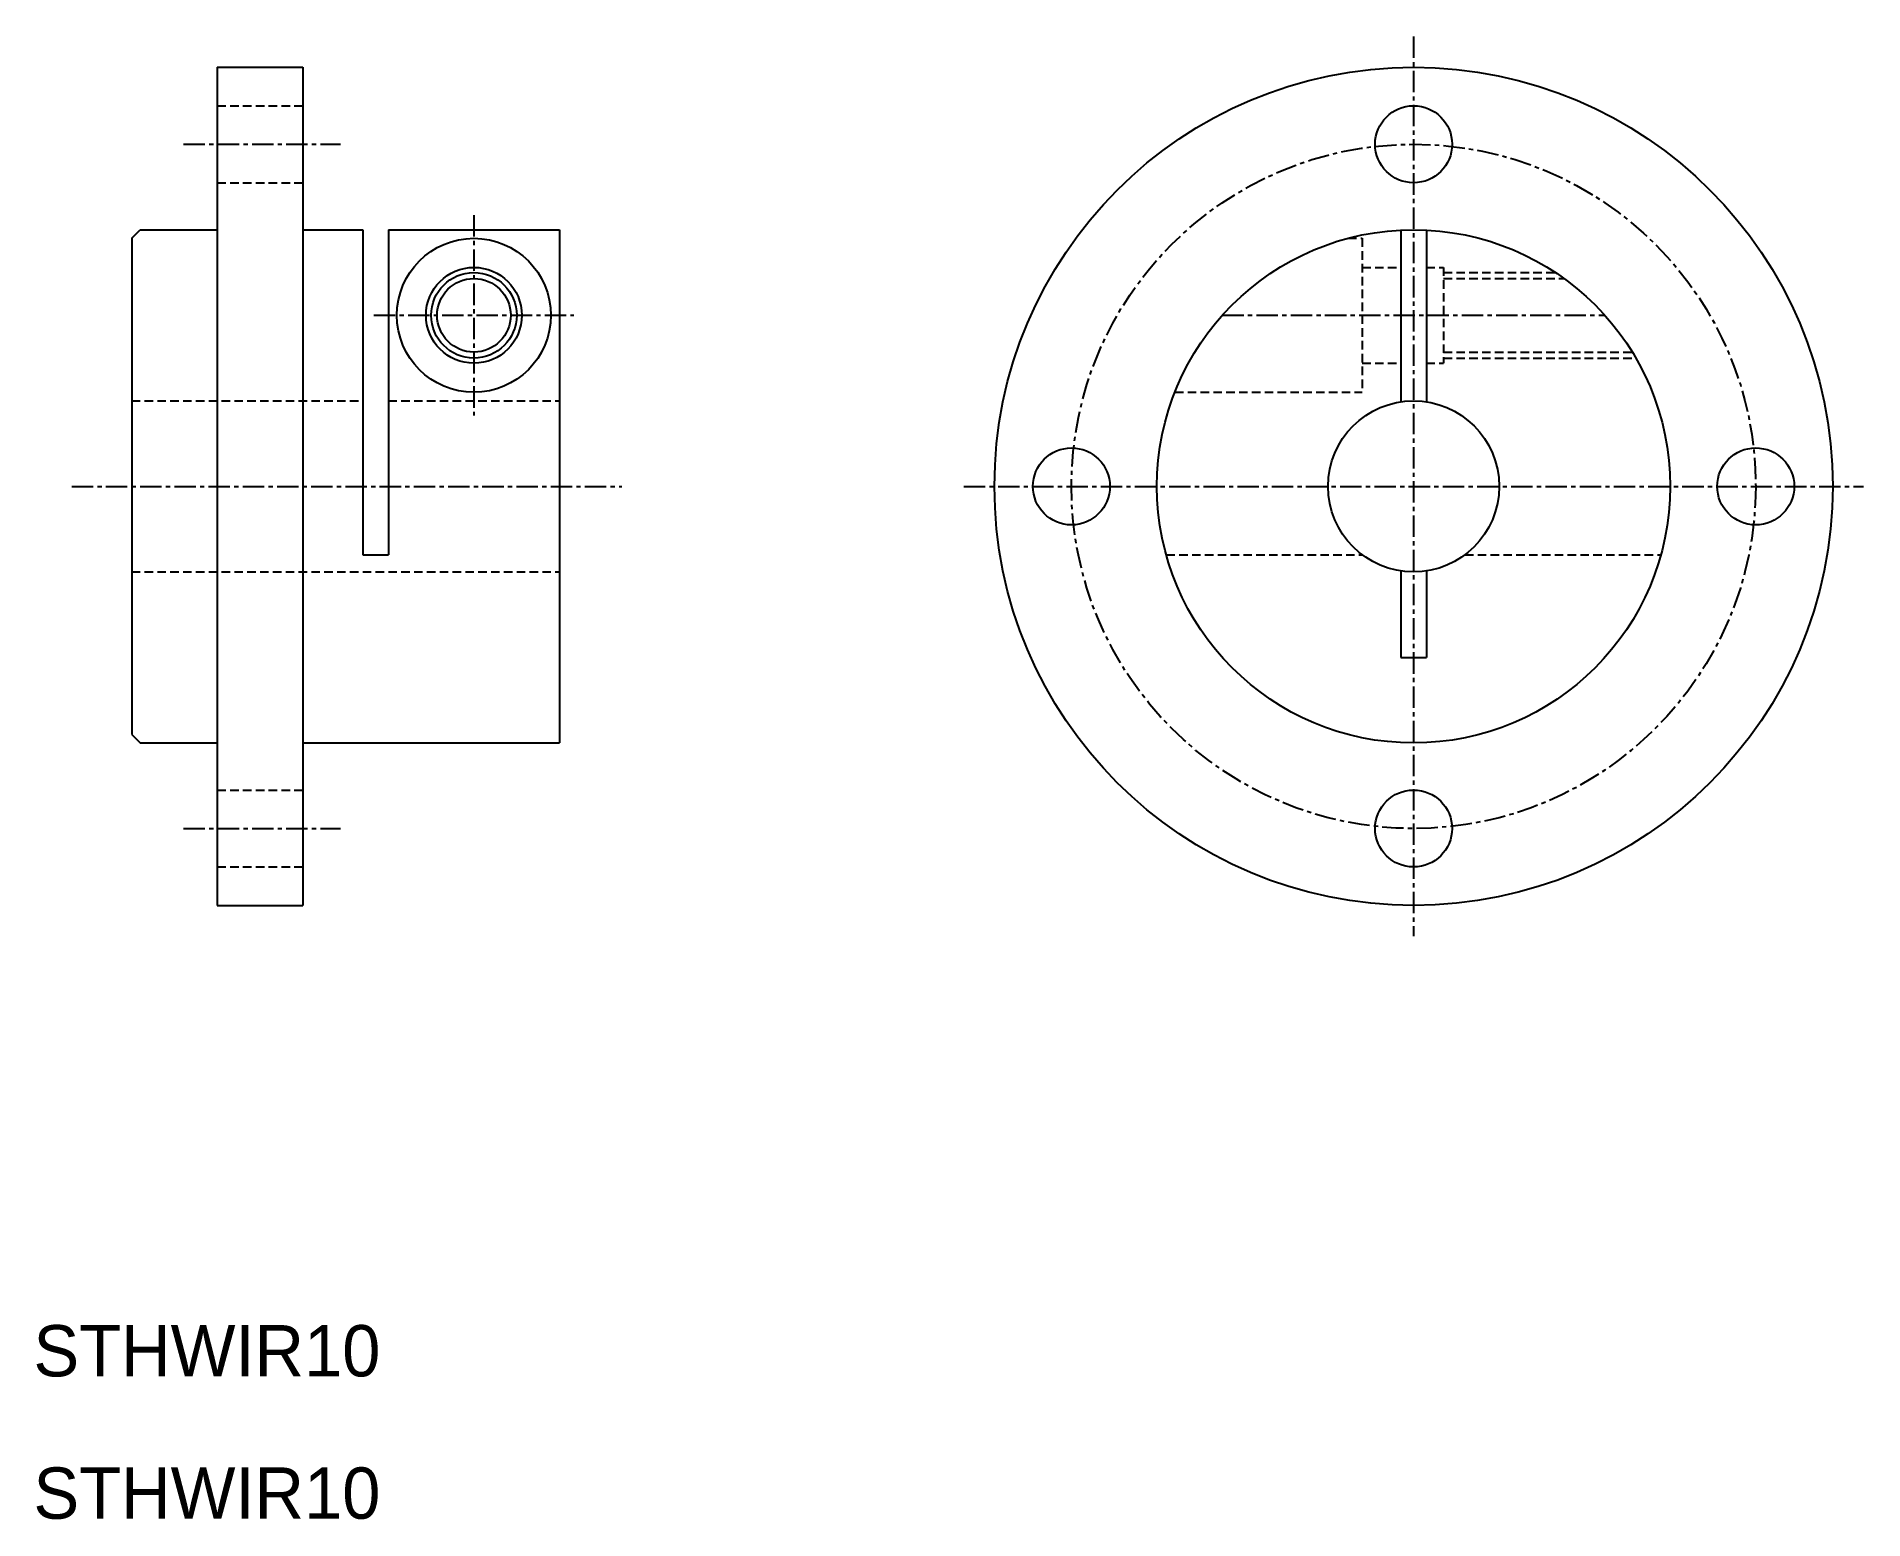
# Model space of a CAD drawing. Extents: x 38 to 144, y 67 to 154.
import ezdxf

# ---------------------------------------------------------------- set-up
doc = ezdxf.new("R2010")
doc.units = 0
doc.linetypes.add('CENTER', pattern=[2, 1.25, -0.25, 0.25, -0.25])
doc.linetypes.add('DASHED', pattern=[0.75, 0.5, -0.25])
doc.layers.get('0').update_dxf_attribs({"linetype": 'CONTINUOUS'})
doc.layers.add('CENTER', color=1, linetype='CENTER')

msp = doc.modelspace()

# ---------------------------------------------------------------- linework, layer by layer
at = {"color": 7, "linetype": 'CONTINUOUS'}
for p, q in [((48.23, 152.08), (48.23, 103.08)), ((48.23, 152.08), (53.23, 152.08)), ((53.23, 152.08), (53.23, 103.08)), ((43.23, 142.08), (43.73, 142.58)), ((43.23, 142.08), (43.23, 113.08)), ((43.73, 142.58), (48.23, 142.58)), ((53.23, 142.58), (56.73, 142.58)), ((56.73, 142.58), (56.73, 123.58)), ((58.23, 142.58), (58.23, 123.58)), ((58.23, 142.58), (68.23, 142.58)), ((68.23, 142.58), (68.23, 112.58)), ((117.41, 142.56), (117.41, 132.52)), ((118.91, 142.56), (118.91, 132.52)), ((56.73, 123.58), (58.23, 123.58)), ((117.41, 122.64), (117.41, 117.58)), ((118.91, 122.64), (118.91, 117.58)), ((117.41, 117.58), (118.91, 117.58)), ((43.23, 113.08), (43.73, 112.58)), ((43.73, 112.58), (48.23, 112.58)), ((53.23, 112.58), (68.23, 112.58)), ((48.23, 103.08), (53.23, 103.08))]:
    msp.add_line(p, q, dxfattribs=at)
at = {"color": 3, "linetype": 'DASHED'}
for p, q in [((48.23, 149.83), (53.23, 149.83)), ((48.23, 145.33), (53.23, 145.33)), ((114.32, 142.08), (115.16, 142.08)), ((115.16, 142.08), (115.16, 133.08)), ((115.16, 140.38), (117.41, 140.38)), ((118.91, 140.38), (119.91, 140.38)), ((119.91, 140.38), (119.91, 134.78)), ((119.91, 140.08), (126.45, 140.08)), ((119.91, 139.73), (126.96, 139.73)), ((115.16, 134.78), (117.41, 134.78)), ((118.91, 134.78), (119.91, 134.78)), ((119.91, 135.43), (130.94, 135.43)), ((119.91, 135.08), (131.15, 135.08)), ((43.23, 132.58), (56.73, 132.58)), ((58.23, 132.58), (68.23, 132.58)), ((104.21, 133.08), (115.16, 133.08)), ((103.71, 123.58), (115.16, 123.58)), ((121.16, 123.58), (132.62, 123.58)), ((43.23, 122.58), (68.23, 122.58)), ((48.23, 109.83), (53.23, 109.83)), ((48.23, 105.33), (53.23, 105.33))]:
    msp.add_line(p, q, dxfattribs=at)
at = {"color": 7, "linetype": 'CONTINUOUS'}
for centre, radius in [((118.16, 127.58), 24.5), ((118.16, 147.58), 2.25), ((63.23, 137.58), 4.5), ((118.16, 127.58), 15), ((63.23, 137.58), 2.8), ((63.23, 137.58), 2.15), ((118.16, 127.58), 5), ((98.16, 127.58), 2.25), ((138.16, 127.58), 2.25), ((118.16, 107.58), 2.25)]:
    msp.add_circle(centre, radius, dxfattribs=at)
at = {"color": 3, "linetype": 'CONTINUOUS'}
msp.add_circle((63.23, 137.58), 2.5, dxfattribs=at)
at = {"layer": 'CENTER', "color": 1, "linetype": 'CENTER'}
for p, q in [((118.16, 153.88), (118.16, 101.28)), ((46.26, 147.58), (55.44, 147.58)), ((63.23, 143.43), (63.23, 131.73)), ((57.38, 137.58), (69.08, 137.58)), ((106.98, 137.58), (129.34, 137.58)), ((39.72, 127.58), (71.87, 127.58)), ((91.87, 127.58), (144.46, 127.58)), ((46.26, 107.58), (55.44, 107.58))]:
    msp.add_line(p, q, dxfattribs=at)
msp.add_circle((118.16, 127.58), 20, dxfattribs=at)

# ---------------------------------------------------------------- texts
at = {"color": 7, "linetype": 'CONTINUOUS'}
for p in [(37.48, 75.55), (37.48, 67.23)]:
    msp.add_text('STHWIR10', height=3, dxfattribs=at).set_placement(p)

doc.saveas('drawing.dxf')
